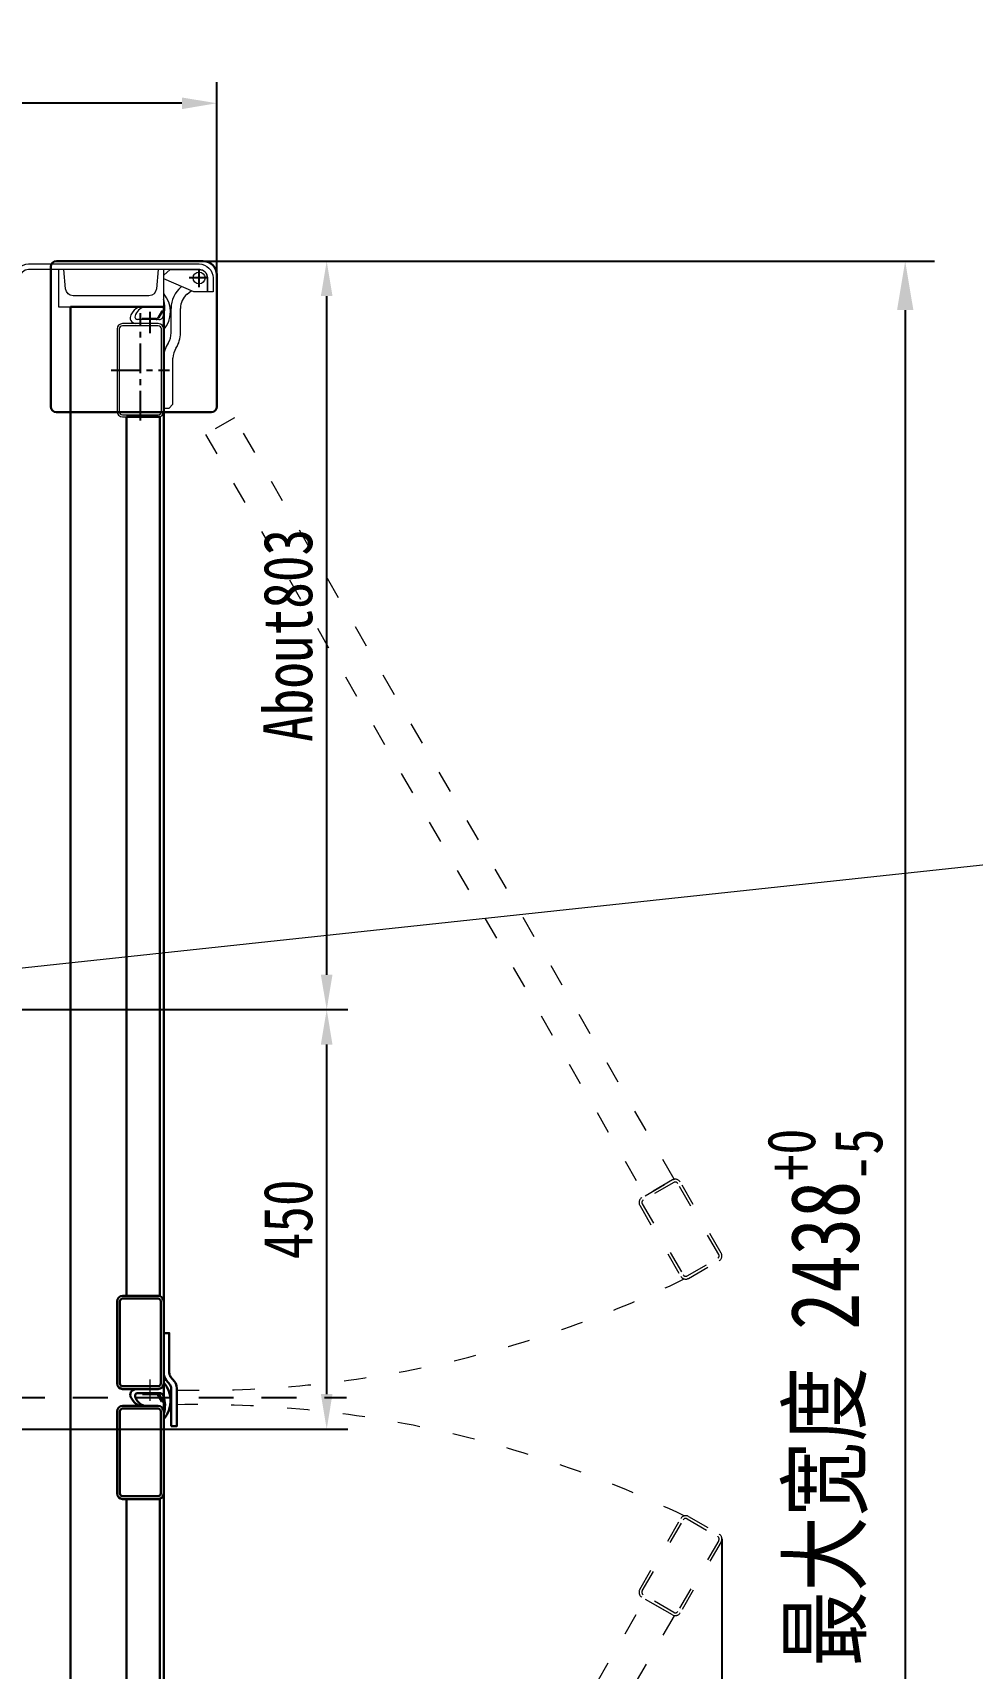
# Model space of a CAD drawing. Header units: millimetres. Extents: x 0 to 87554, y -20854 to 20404.
# Drawn here: x 12870 to 13878, y -14982 to -13228 of the extents above; entities that cross this region are included whole.
import ezdxf

# ---------------------------------------------------------------- set-up
doc = ezdxf.new("R2010")
doc.units = ezdxf.units.MM
for name, pattern in [('ACAD_ISO03W100', [30, 12, -18]), ('CENTER', [50.8, 31.75, -6.35, 6.35, -6.35]), ('JIS_02_0.7', [1.35, 0.75, -0.6])]:
    doc.linetypes.add(name, pattern=pattern)
doc.layers.get('0').update_dxf_attribs({"lineweight": 15})
doc.layers.get('Defpoints').update_dxf_attribs({"lineweight": 15})
doc.layers.add('2', color=4, linetype='CENTER')
doc.layers.add('CT', color=4, linetype='CENTER')
for name, color, linetype, lineweight in [('AM_0', 7, 'Continuous', 30), ('AM_7', 4, 'CENTER', 15), ('CO', 7, 'Continuous', 9), ('THICK', 7, 'Continuous', 0)]:
    doc.layers.add(name, color=color, linetype=linetype, lineweight=lineweight)
doc.styles.get("Standard").update_dxf_attribs({"font": 'isocp.shx', "width": 0.707, "bigfont": 'hztxt.shx'})
doc.styles.add('仿宋', font='', dxfattribs={"width": 0.8})
doc.styles.get('仿宋').set_extended_font_data('仿宋_gb2312')
doc.dimstyles.new('12倍', dxfattribs={"dimscale": 21, "dimtxt": 3.5, "dimasz": 2.5, "dimexe": 1.5, "dimexo": 0, "dimgap": 1, "dimtad": 1, "dimtoh": 1, "dimdsep": 46, "dimtxsty": '仿宋', "dimcen": 2.5, "dimdle": 5, "dimclrd": 4, "dimclre": 4, "dimclrt": 3, "dimadec": 0, "dimazin": 0, "dimtfac": 1, "dimtmove": 0, "dimatfit": 3, "dimfxl": 1, "dimtolj": 1, "dimarcsym": 0})
doc.dimstyles.new('DJ', dxfattribs={"dimtxt": 75, "dimasz": 75, "dimexe": 20, "dimexo": 0, "dimgap": 20, "dimtad": 1, "dimdec": 1, "dimtxsty": 'Standard', "dimcen": 10, "dimclrd": 95, "dimclre": 95, "dimclrt": 95, "dimadec": 0, "dimazin": 0, "dimtfac": 1, "dimtdec": 1, "dimtmove": 1, "dimatfit": 3, "dimfxl": 1, "dimlwd": 13, "dimlwe": 15, "dimarcsym": 0})

# ---------------------------------------------------------------- blocks, each defined once
blk = doc.blocks.new('*D193')
at = {"layer": 'Defpoints', "color": 0, "lineweight": -3}
for p in [(13609.3, -14843.6), (13010.4, -15724.4), (13609.3, -15802.5)]:
    blk.add_point(p, dxfattribs=at)
at = {"layer": 'THICK', "color": 4, "linetype": 'Continuous', "lineweight": -2}
for p, q in [((13609.3, -14843.6), (13609.3, -15834)), ((13010.4, -15724.4), (13010.4, -15834)), ((13062.9, -15802.5), (13556.8, -15802.5))]:
    blk.add_line(p, q, dxfattribs=at)
at = {"layer": 'THICK', "color": 4, "lineweight": -3}
for points in [[(13062.9, -15793.8), (13062.9, -15811.3), (13010.4, -15802.5)], [(13556.8, -15793.8), (13556.8, -15811.3), (13609.3, -15802.5)]]:
    blk.add_solid(points, dxfattribs=at)
at = {"layer": 'THICK', "color": 3, "lineweight": -3, "insert": (13309.8, -15744.8), "char_height": 73.5, "attachment_point": 5, "style": '仿宋'}
blk.add_mtext('\\A1;＜1250', dxfattribs=at)
blk = doc.blocks.new('*D179')
at = {"color": 4, "linetype": 'Continuous', "lineweight": -2}
for p, q in [((12982.3, -13472.7), (13207.8, -13472.7)), ((13185.3, -14238.2), (13185.3, -13510.2)), ((12071.8, -14275.7), (13207.8, -14275.7))]:
    blk.add_line(p, q, dxfattribs=at)
at = {"color": 4, "lineweight": -3}
for points in [[(13179, -13510.2), (13191.5, -13510.2), (13185.3, -13472.7)], [(13179, -14238.2), (13191.5, -14238.2), (13185.3, -14275.7)]]:
    blk.add_solid(points, dxfattribs=at)
at = {"layer": 'Defpoints', "color": 0, "lineweight": -3}
for p in [(12982.3, -13472.7), (13185.3, -13472.7), (12071.8, -14275.7)]:
    blk.add_point(p, dxfattribs=at)
at = {"color": 3, "lineweight": -3, "insert": (13144, -13874.2), "char_height": 52.5, "attachment_point": 5, "rotation": 90, "style": '仿宋'}
blk.add_mtext('\\A1;About803', dxfattribs=at)
blk = doc.blocks.new('*D180')
at = {"color": 4, "linetype": 'Continuous', "lineweight": -2}
for p, q in [((12071.8, -14275.7), (13207.8, -14275.7)), ((13185.3, -14688.2), (13185.3, -14313.2)), ((12167.5, -14725.7), (13207.8, -14725.7))]:
    blk.add_line(p, q, dxfattribs=at)
at = {"color": 4, "lineweight": -3}
for points in [[(13179, -14313.2), (13191.5, -14313.2), (13185.3, -14275.7)], [(13179, -14688.2), (13191.5, -14688.2), (13185.3, -14725.7)]]:
    blk.add_solid(points, dxfattribs=at)
at = {"layer": 'Defpoints', "color": 0, "lineweight": -3}
for p in [(12071.8, -14275.7), (13185.3, -14275.7), (12167.5, -14725.7)]:
    blk.add_point(p, dxfattribs=at)
at = {"color": 3, "lineweight": -3, "insert": (13144, -14500.7), "char_height": 52.5, "attachment_point": 5, "rotation": 90, "style": '仿宋'}
blk.add_mtext('\\A1;450', dxfattribs=at)
blk = doc.blocks.new('*D182')
at = {"layer": 'Defpoints', "color": 0, "lineweight": -3}
for p in [(13020.7, -13472.7), (13020.7, -15910.7), (13805.9, -15910.7)]:
    blk.add_point(p, dxfattribs=at)
at = {"layer": 'THICK', "color": 4, "linetype": 'Continuous', "lineweight": -2}
for p, q in [((13020.7, -13472.7), (13837.4, -13472.7)), ((13805.9, -13525.2), (13805.9, -15858.2)), ((13020.7, -15910.7), (13837.4, -15910.7))]:
    blk.add_line(p, q, dxfattribs=at)
at = {"layer": 'THICK', "color": 4, "lineweight": -3}
for points in [[(13797.2, -13525.2), (13814.7, -13525.2), (13805.9, -13472.7)], [(13797.2, -15858.2), (13814.7, -15858.2), (13805.9, -15910.7)]]:
    blk.add_solid(points, dxfattribs=at)
at = {"layer": 'THICK', "color": 3, "lineweight": -3, "insert": (13719.6, -14691.7), "char_height": 73.5, "attachment_point": 5, "rotation": 90, "style": '仿宋'}
blk.add_mtext('\\A1;最大宽度 2438{\\H0.7x;\\S+0^ -5;}', dxfattribs=at)
blk = doc.blocks.new('*D222')
at = {"color": 4, "linetype": 'Continuous', "lineweight": -2}
for p, q in [((12037.4, -14149.4), (12037.4, -13280.8)), ((13067.4, -13532.7), (13067.4, -13280.8)), ((13029.9, -13303.3), (12074.9, -13303.3))]:
    blk.add_line(p, q, dxfattribs=at)
at = {"color": 4, "lineweight": -3}
for points in [[(12074.9, -13297.1), (12074.9, -13309.6), (12037.4, -13303.3)], [(13029.9, -13297.1), (13029.9, -13309.6), (13067.4, -13303.3)]]:
    blk.add_solid(points, dxfattribs=at)
at = {"layer": 'Defpoints', "color": 0, "lineweight": -3}
for p in [(12037.4, -13303.3), (13067.4, -13532.7), (12037.4, -14149.4)]:
    blk.add_point(p, dxfattribs=at)
at = {"color": 3, "lineweight": -3, "insert": (12552.4, -13262.1), "char_height": 52.5, "attachment_point": 5, "style": '仿宋'}
blk.add_mtext('\\A1;About1030', dxfattribs=at)

msp = doc.modelspace()

# ---------------------------------------------------------------- linework, layer by layer
at = {"layer": '2', "color": 1, "linetype": 'JIS_02_0.7', "ltscale": 50}
msp.add_line((6837.976, -14691.734), (13206.433, -14691.734), dxfattribs=at)
at = {"layer": 'AM_0'}
for p, q in [((12976.589, -14682.734), (12996.589, -14682.734)), ((12977.578, -14695.401), (12975.53, -14692.203)), ((13005.386, -14687.016), (12982.686, -14687.016)), ((12987.686, -14688.216), (12987.686, -14687.016)), ((13002.656, -14688.216), (12987.686, -14688.216)), ((13008.308, -14696.016), (13004.383, -14689.216)), ((13009.694, -14696.016), (13005.423, -14688.616)), ((13009.7, -14696.016), (13008.313, -14696.016))]:
    msp.add_line(p, q, dxfattribs=at)
for points in [[(13067.387, -13628.734, -0.41421356), (13061.387, -13634.734), (12895.387, -13634.734, -0.41421356), (12889.387, -13628.734), (12889.387, -13478.734, -0.41421356), (12895.387, -13472.734), (13052.887, -13472.734, -0.41421356), (13067.387, -13487.234)], [(13010.389, -14676.734), (13010.389, -14588.734, 0.41421356), (13004.389, -14582.734), (12966.389, -14582.734, 0.41421356), (12960.389, -14588.734), (12960.389, -14676.734, 0.41421356), (12966.389, -14682.734), (13004.389, -14682.734, 0.41421356)], [(13007.389, -14676.734), (13007.389, -14588.734, 0.41421356), (13004.389, -14585.734), (12966.389, -14585.734, 0.41421356), (12963.389, -14588.734), (12963.389, -14676.734, 0.41421356), (12966.389, -14679.734), (13004.389, -14679.734, 0.41421356)], [(13018.389, -14722.734), (13018.389, -14681.68, 0.17030362), (13017.238, -14678.4), (13013.183, -14673.331, -0.17030362), (13010.389, -14665.366), (13010.389, -14622.734), (13016.389, -14622.734), (13016.389, -14665.366, 0.17030362), (13017.868, -14669.583), (13021.923, -14674.652, -0.17030362), (13024.389, -14681.68), (13024.389, -14722.734)], [(13010.389, -14794.734), (13010.389, -14706.734, 0.41421356), (13004.389, -14700.734), (12966.389, -14700.734, 0.41421356), (12960.389, -14706.734), (12960.389, -14794.734, 0.41421356), (12966.389, -14800.734), (13004.389, -14800.734, 0.41421356)], [(13007.389, -14794.734), (13007.389, -14706.734, 0.41421356), (13004.389, -14703.734), (12966.389, -14703.734, 0.41421356), (12963.389, -14706.734), (12963.389, -14794.734, 0.41421356), (12966.389, -14797.734), (13004.389, -14797.734, 0.41421356)]]:
    msp.add_lwpolyline(points, format="xyb", close=True, dxfattribs=at)
for points in [[(12910.388, -13521.734), (13010.388, -13521.734), (13010.388, -15861.734), (12910.388, -15861.734)], [(12970.389, -13639.734), (12970.389, -14582.734), (13006.389, -14582.734), (13006.389, -13639.734)], [(12970.389, -15743.734), (12970.389, -14800.734), (13006.389, -14800.734), (13006.389, -15743.734)]]:
    msp.add_lwpolyline(points, close=True, dxfattribs=at)
for centre, radius, start, end in [((12980.586, -14688.966), 6, 89.9999, 212.6393), ((12987.83, -14695.389), 29.999, 319.3433, 40.8513), ((12988.528, -14688.389), 13, 212.639, 251.7393), ((12982.686, -14690.016), 3, 89.9999, 199.1358), ((12994.129, -14686.389), 15, 197.5869, 253.0084), ((13002.656, -14690.216), 3.2, 30.0018, 89.99992), ((13002.656, -14690.216), 2, 29.9977, 89.99992), ((13005.386, -14692.016), 5, 19.5685, 89.99992), ((12981.829, -14700.389), 30, 343.3317, 19.5663)]:
    msp.add_arc(centre, radius, start, end, dxfattribs=at)
at = {"layer": 'AM_7'}
msp.add_line((12995.724, -14695.547), (12995.724, -14672.341), dxfattribs=at)
at = {"layer": 'CO'}
for p, q in [((13029.104, -13500.388), (13029.57, -13499.997)), ((13035.532, -13508.048), (13039.85, -13504.425)), ((12977.378, -13527.067), (12975.33, -13530.265)), ((13008.108, -13526.452), (13004.183, -13533.252)), ((13009.494, -13526.451), (13005.223, -13533.851)), ((13009.5, -13526.452), (13008.113, -13526.452)), ((13018.388, -13549.734), (13018.388, -13523.369)), ((13028.388, -13549.734), (13028.388, -13523.369)), ((13005.186, -13535.452), (12982.486, -13535.452)), ((13002.456, -13534.252), (12987.486, -13534.252)), ((12987.486, -13534.252), (12987.486, -13535.452)), ((13010.388, -13630.734), (13010.388, -13576.863)), ((13020.388, -13626.234), (13020.388, -13576.863)), ((13015.888, -13630.734), (13010.388, -13630.734)), ((13020.388, -13626.234), (13015.888, -13630.734))]:
    msp.add_line(p, q, dxfattribs=at)
msp.add_lwpolyline([(12841.388, -13519.732, 0.41421356), (12850.387, -13510.733), (12850.387, -13490.733, -0.41421356), (12865.386, -13475.734), (13048.388, -13475.734, -0.41421356), (13063.387, -13490.733), (13063.387, -13505.733), (13057.387, -13505.733), (13057.387, -13490.733, 0.41421356), (13048.388, -13481.734), (12865.386, -13481.734, 0.41421356), (12856.387, -13490.733), (12856.387, -13510.733, -0.41421356), (12841.388, -13525.732), (12800.387, -13525.732), (12800.387, -13519.732), (12841.388, -13519.732)], format="xyb", dxfattribs=at)
for points in [[(13002.577, -13502.431, -0.38887873), (12994.608, -13509.734), (12913.168, -13509.734, -0.38887873), (12905.199, -13502.431), (12903.388, -13481.733), (12897.388, -13481.733), (12897.388, -13521.734), (13010.388, -13521.734), (13010.388, -13481.733), (13004.388, -13481.733)], [(13048.388, -13481.733, -0.41421356), (13057.388, -13490.733), (13057.388, -13505.734), (13042.888, -13505.734), (13010.388, -13491.734), (13010.388, -13487.734), (13017.388, -13481.734), (13017.388, -13481.733)], [(13004.639, -13539.734), (12966.139, -13539.734, 0.41421356), (12960.389, -13545.484), (12960.389, -13633.984, 0.41421356), (12966.139, -13639.734), (13004.639, -13639.734, 0.41421356), (13010.389, -13633.984), (13010.389, -13545.484, 0.41421356)], [(13004.639, -13542.034), (12966.139, -13542.034, 0.41421356), (12962.689, -13545.484), (12962.689, -13633.984, 0.41421356), (12966.139, -13637.434), (13004.639, -13637.434, 0.41421356), (13008.089, -13633.984), (13008.089, -13545.484, 0.41421356)]]:
    msp.add_lwpolyline(points, format="xyb", close=True, dxfattribs=at)
msp.add_circle((13048.388, -13490.734), 6.35, dxfattribs=at)
for centre, radius, start, end in [((12987.63, -13527.079), 29.999, 319.1487, 40.6567), ((13048.388, -13523.369), 30, 130, 180), ((13048.388, -13523.369), 20, 130, 180), ((12988.328, -13534.079), 13, 108.2607, 147.361), ((12993.929, -13536.079), 15, 106.9916, 162.4131), ((12981.629, -13522.079), 30, 340.4337, 16.6683), ((12980.386, -13533.502), 6, 147.3607, 270.0001), ((12982.486, -13532.452), 3, 160.8642, 270.0001), ((13002.456, -13532.252), 2, 270.00008, 330.0023), ((13002.456, -13532.252), 3.2, 270.00008, 329.9982), ((13005.186, -13530.452), 5, 270.00008, 340.4315), ((13040.388, -13576.863), 30, 147.14012, 180), ((12998.388, -13549.734), 20, 327.14012, 0), ((12998.388, -13549.734), 30, 327.14012, 0), ((13040.388, -13576.863), 20, 147.14012, 180)]:
    msp.add_arc(centre, radius, start, end, dxfattribs=at)
at = {"layer": 'CT'}
for p, q in [((13057.902, -13490.734), (13037.861, -13490.734)), ((13048.388, -13500.673), (13048.388, -13480.919)), ((12985.389, -13643.675), (12985.389, -13528.673)), ((12995.524, -13526.921), (12995.524, -13550.127)), ((12953.986, -13589.734), (13016.497, -13589.734))]:
    msp.add_line(p, q, dxfattribs=at)
at = {"layer": 'THICK', "color": 4, "linetype": 'ACAD_ISO03W100', "ltscale": 2}
for points in [[(13055.339, -13658.771), (13526.839, -14475.433), (13558.016, -14457.433), (13086.516, -13640.771)], [(13055.339, -15724.696), (13526.839, -14908.035), (13558.016, -14926.035), (13086.516, -15742.696)]]:
    msp.add_lwpolyline(points, close=True, dxfattribs=at)
for points in [[(13608.48, -14536.84), (13564.48, -14460.629, 0.41421356), (13556.284, -14458.433), (13523.375, -14477.433, 0.41421356), (13521.179, -14485.629), (13565.179, -14561.84, 0.41421356), (13573.375, -14564.036), (13606.284, -14545.036, 0.41421356)], [(13605.882, -14538.34), (13561.882, -14462.129, 0.41421356), (13557.784, -14461.031), (13524.875, -14480.031, 0.41421356), (13523.777, -14484.129), (13567.777, -14560.34, 0.41421356), (13571.875, -14561.438), (13604.784, -14542.438, 0.41421356)], [(13608.48, -14846.628), (13564.48, -14922.838, -0.41421356), (13556.284, -14925.035), (13523.375, -14906.035, -0.41421356), (13521.179, -14897.838), (13565.179, -14821.628, -0.41421356), (13573.375, -14819.432), (13606.284, -14838.432, -0.41421356)], [(13605.882, -14845.128), (13561.882, -14921.338, -0.41421356), (13557.784, -14922.436), (13524.875, -14903.436, -0.41421356), (13523.777, -14899.338), (13567.777, -14823.128, -0.41421356), (13571.875, -14822.03), (13604.784, -14841.03, -0.41421356)]]:
    msp.add_lwpolyline(points, format="xyb", close=True, dxfattribs=at)
for centre, start, end in [((13048.388, -13490.734), 268.847682, 295.855766), ((13048.388, -15892.734), 64.144234, 91.152318)]:
    msp.add_arc(centre, 1193.363, start, end, dxfattribs=at)

# ---------------------------------------------------------------- dimensions: what is measured, and where the dimension line sits
at = {"lineweight": -3}
dim = msp.add_linear_dim(base=(12037.387, -13303.326), p1=(13067.387, -13532.735), p2=(12037.387, -14149.4), text='About<>', dimstyle='12倍', override={"dimscale": 15}, dxfattribs=at)
dim.commit()
dim.dimension.update_dxf_attribs({"geometry": '*D222', "text_midpoint": (12552.387, -13262.076)})
dim = msp.add_linear_dim(base=(13185.271, -13472.734), p1=(12071.823, -14275.734), p2=(12982.342, -13472.734), angle=90, text='About<>', dimstyle='12倍', override={"dimscale": 15}, dxfattribs=at)
dim.commit()
dim.dimension.update_dxf_attribs({"geometry": '*D179', "text_midpoint": (13144.021, -13874.234)})
dim = msp.add_linear_dim(base=(13185.271, -14275.734), p1=(12167.512, -14725.734), p2=(12071.823, -14275.734), angle=90, dimstyle='12倍', override={"dimscale": 15}, dxfattribs=at)
dim.commit()
dim.dimension.update_dxf_attribs({"geometry": '*D180', "text_midpoint": (13144.021, -14500.734)})
at = {"layer": 'THICK', "lineweight": -3}
dim = msp.add_linear_dim(base=(13805.928, -15910.734), p1=(13020.677, -13472.734), p2=(13020.677, -15910.734), angle=270, text='最大宽度 <>{\\H0.7x;\\S+0^ -5;}', dimstyle='12倍', dxfattribs=at)
dim.commit()
dim.dimension.update_dxf_attribs({"geometry": '*D182', "text_midpoint": (13719.565, -14691.734)})
dim = msp.add_linear_dim(base=(13609.284, -15802.538), p1=(13010.388, -15724.43), p2=(13609.284, -14843.628), text='＜1250', dimstyle='12倍', dxfattribs=at)
dim.commit()
dim.dimension.update_dxf_attribs({"geometry": '*D193', "text_midpoint": (13309.836, -15744.788)})

# ---------------------------------------------------------------- leaders
msp.add_leader([(12437.462, -14275.944), (14047.964, -14103.344), (15192.376, -14103.344)], dimstyle='DJ', override={"dimtad": 0, "dimfxl": 1.25, "dimarcsym": 1}, dxfattribs=at)

doc.saveas('drawing.dxf')
